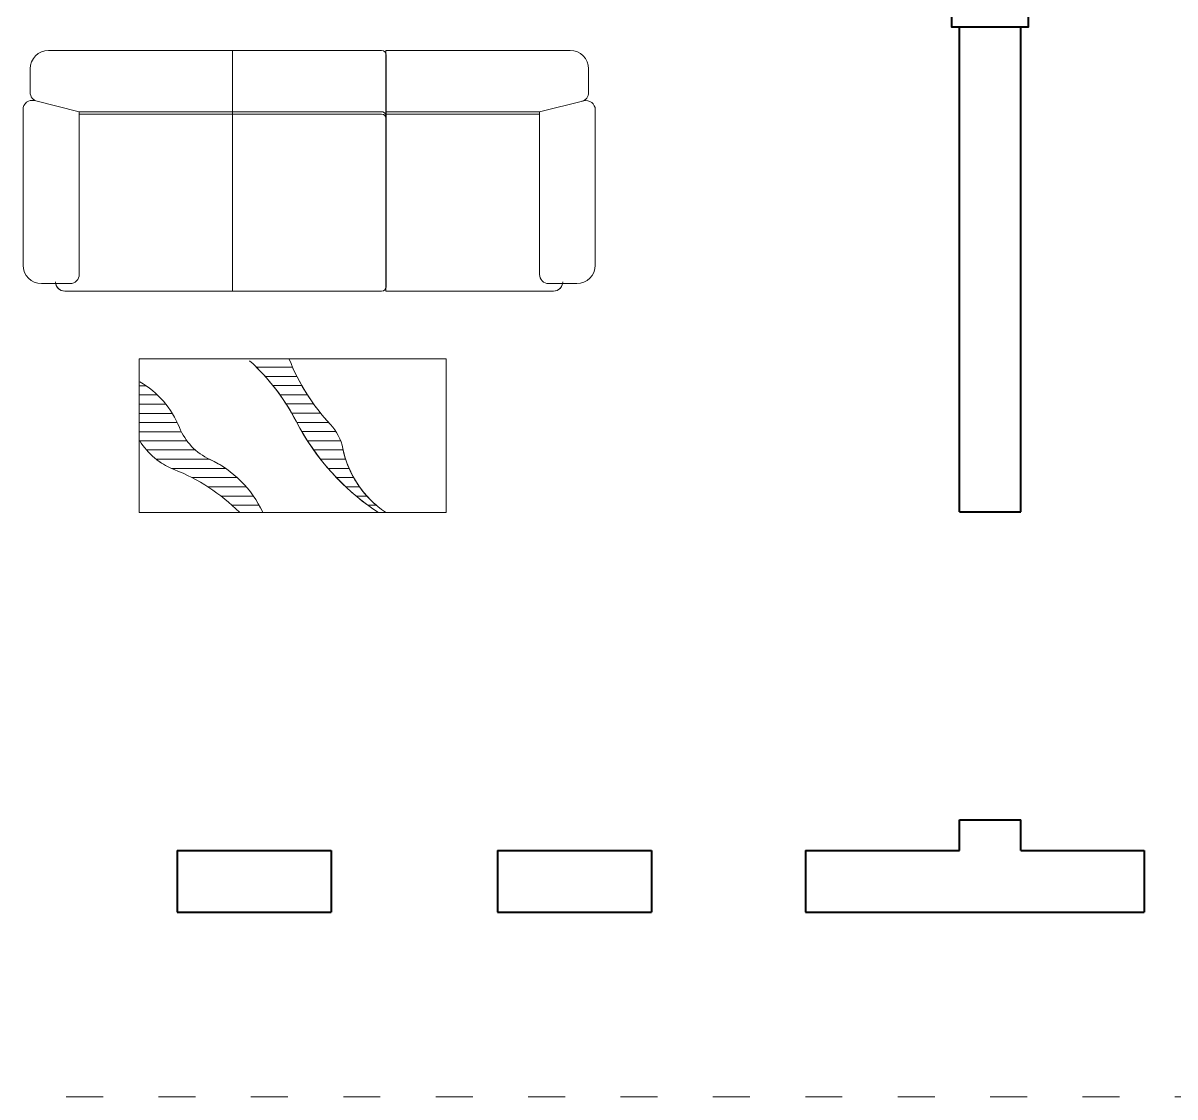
# Model space of a CAD drawing. Header units: millimetres. Extents: x 1962 to 2139, y 841 to 906.
# Drawn here: x 2047.289 to 2051.029, y 841.495 to 844.983 of the extents above; entities that cross this region are included whole.
import ezdxf

# ---------------------------------------------------------------- set-up
doc = ezdxf.new("R2010")
doc.units = ezdxf.units.MM
doc.linetypes.add('ACAD_ISO03W100', pattern=[30, 12, -18])
doc.layers.add('01_Gruesa', color=7, linetype='Continuous', lineweight=40)
doc.layers.add('03_Fina', color=7, linetype='Continuous', lineweight=9)
doc.styles.get("Standard").update_dxf_attribs({"font": 'arial.ttf'})

msp = doc.modelspace()

# ---------------------------------------------------------------- linework, layer by layer
at = {"layer": '01_Gruesa', "color": 5}
for p, q in [((2050.3293, 843.3953), (2050.3293, 844.9703)), ((2050.5293, 843.3953), (2050.5293, 844.9703)), ((2050.3293, 843.3953), (2050.5293, 843.3953)), ((2050.3293, 842.2953), (2050.3293, 842.3953)), ((2050.3293, 842.3953), (2050.5293, 842.3953)), ((2050.5293, 842.2953), (2050.5293, 842.3953)), ((2047.7893, 842.2953), (2048.2893, 842.2953)), ((2047.7893, 842.2953), (2047.7893, 842.0953)), ((2048.2893, 842.2953), (2048.2893, 842.0953)), ((2048.8293, 842.2953), (2049.3293, 842.2953)), ((2048.8293, 842.2953), (2048.8293, 842.0953)), ((2049.3293, 842.2953), (2049.3293, 842.0953)), ((2049.8293, 842.2953), (2050.3293, 842.2953)), ((2049.8293, 842.2953), (2049.8293, 842.0953)), ((2050.5293, 842.2953), (2050.9293, 842.2953)), ((2050.9293, 842.2953), (2050.9293, 842.0953)), ((2047.7893, 842.0953), (2048.2893, 842.0953)), ((2048.8293, 842.0953), (2049.3293, 842.0953)), ((2049.8293, 842.0953), (2050.9293, 842.0953))]:
    msp.add_line(p, q, dxfattribs=at)
at = {"layer": '01_Gruesa', "color": 244, "true_color": 0x991b1e}
msp.add_lwpolyline([(2050.3043, 845.2203), (2050.3043, 844.9703), (2050.5543, 844.9703), (2050.5543, 845.2203)], close=True, dxfattribs=at)
at = {"layer": '03_Fina', "color": 252, "lineweight": 9, "true_color": 0x939598}
for p, q in [((2047.3724, 844.8938), (2048.4533, 844.8938)), ((2048.4533, 844.8938), (2047.3724, 844.8938)), ((2047.9693, 844.1123), (2047.9693, 844.8938)), ((2048.4677, 844.1123), (2048.4677, 844.8938)), ((2048.4677, 844.8938), (2049.0659, 844.8938)), ((2049.0659, 844.8938), (2048.4677, 844.8938)), ((2048.4677, 844.8938), (2048.4677, 844.8827)), ((2048.4683, 844.8788), (2048.4683, 844.1272)), ((2047.3125, 844.7576), (2047.3125, 844.834)), ((2047.3125, 844.834), (2047.3125, 844.7576)), ((2049.1257, 844.7642), (2049.1257, 844.834)), ((2049.1257, 844.7642), (2049.1257, 844.834)), ((2049.1257, 844.7576), (2049.1257, 844.7642)), ((2049.1257, 844.7576), (2049.1257, 844.7642)), ((2047.3352, 844.7286), (2047.3265, 844.7308)), ((2047.3265, 844.7308), (2047.472, 844.6944)), ((2049.1099, 844.7303), (2048.9662, 844.6944)), ((2049.1099, 844.7303), (2049.1031, 844.7286)), ((2047.2893, 844.1965), (2047.2893, 844.7018)), ((2047.2893, 844.7018), (2047.2893, 844.1965)), ((2047.472, 844.6944), (2047.472, 844.6864)), ((2047.472, 844.6944), (2047.472, 844.6864)), ((2047.472, 844.6944), (2048.4533, 844.6944)), ((2048.4533, 844.6944), (2047.472, 844.6944)), ((2048.4533, 844.6944), (2047.472, 844.6944)), ((2047.472, 844.1666), (2047.472, 844.6944)), ((2047.472, 844.6864), (2048.4533, 844.6864)), ((2047.472, 844.6864), (2048.4533, 844.6864)), ((2047.472, 844.6864), (2048.4533, 844.6864)), ((2048.4683, 844.6864), (2048.4665, 844.6864)), ((2048.4683, 844.6864), (2048.4665, 844.6864)), ((2048.4677, 844.6944), (2048.9662, 844.6944)), ((2048.4677, 844.6864), (2048.9662, 844.6864)), ((2048.9662, 844.6944), (2048.4683, 844.6944)), ((2048.9662, 844.6944), (2048.4683, 844.6944)), ((2048.4683, 844.6944), (2048.4683, 844.6864)), ((2048.4683, 844.6944), (2048.4683, 844.6864)), ((2048.4683, 844.6864), (2048.9662, 844.6864)), ((2048.4683, 844.6864), (2048.9662, 844.6864)), ((2048.4683, 844.6715), (2048.4683, 844.6864)), ((2048.4683, 844.6715), (2048.4683, 844.6864)), ((2048.9662, 844.1666), (2048.9662, 844.6944)), ((2048.9662, 844.6864), (2048.9662, 844.6944)), ((2048.9662, 844.6864), (2048.9662, 844.6944)), ((2049.1471, 844.1965), (2049.1471, 844.7013)), ((2049.1471, 844.1965), (2049.1471, 844.7013)), ((2047.3491, 844.1367), (2047.3954, 844.1367)), ((2047.3491, 844.1367), (2047.4421, 844.1367)), ((2048.4677, 844.1234), (2048.4677, 844.1123)), ((2049.0873, 844.1367), (2048.9961, 844.1367)), ((2049.041, 844.1367), (2049.0873, 844.1367)), ((2047.4248, 844.1123), (2048.4533, 844.1123)), ((2047.4248, 844.1123), (2048.4533, 844.1123)), ((2048.4677, 844.1123), (2049.0116, 844.1123)), ((2048.4677, 844.1123), (2049.0116, 844.1123)), ((2047.6664, 843.8918), (2048.6632, 843.8918)), ((2048.6632, 843.8918), (2047.6664, 843.8918)), ((2047.6664, 843.3935), (2047.6664, 843.8918)), ((2047.6664, 843.8918), (2047.6664, 843.3935)), ((2048.6632, 843.8918), (2048.6632, 843.3935)), ((2048.6632, 843.3935), (2048.6632, 843.8918)), ((2048.0465, 843.8655), (2048.1642, 843.8655)), ((2048.1642, 843.8655), (2048.0465, 843.8655)), ((2048.075, 843.8355), (2048.1784, 843.8355)), ((2047.6678, 843.805), (2047.6889, 843.805)), ((2048.1004, 843.8056), (2048.1944, 843.8056)), ((2047.6678, 843.7751), (2047.7255, 843.7751)), ((2047.6678, 843.7452), (2047.7528, 843.7452)), ((2048.1231, 843.7757), (2048.2125, 843.7757)), ((2048.1435, 843.7458), (2048.2328, 843.7458)), ((2047.6678, 843.7153), (2047.7739, 843.7153)), ((2048.1617, 843.7159), (2048.2555, 843.7159)), ((2047.6678, 843.6854), (2047.7901, 843.6854)), ((2048.1779, 843.686), (2048.2811, 843.686)), ((2047.6678, 843.6555), (2047.8034, 843.6555)), ((2048.1945, 843.6561), (2048.3053, 843.6561)), ((2047.6684, 843.6262), (2047.8213, 843.6262)), ((2047.6901, 843.5963), (2047.8489, 843.5963)), ((2048.2128, 843.6262), (2048.3204, 843.6262)), ((2048.2329, 843.5963), (2048.3287, 843.5963)), ((2047.7212, 843.5664), (2047.8944, 843.5664)), ((2047.7212, 843.5664), (2047.8944, 843.5664)), ((2048.2552, 843.5664), (2048.3369, 843.5664)), ((2047.771, 843.5365), (2047.9472, 843.5365)), ((2047.9472, 843.5365), (2047.771, 843.5365)), ((2048.2798, 843.5365), (2048.3481, 843.5365)), ((2047.838, 843.5066), (2047.985, 843.5066)), ((2048.307, 843.5066), (2048.3629, 843.5066)), ((2047.8897, 843.4766), (2048.0142, 843.4766)), ((2047.932, 843.4467), (2048.0374, 843.4467)), ((2048.3372, 843.4766), (2048.3819, 843.4766)), ((2048.3709, 843.4467), (2048.4059, 843.4467)), ((2047.9679, 843.4168), (2048.056, 843.4168)), ((2048.409, 843.4168), (2048.4367, 843.4168)), ((2048.409, 843.4168), (2048.4367, 843.4168)), ((2048.6632, 843.3935), (2047.6664, 843.3935)), ((2047.6664, 843.3935), (2048.6632, 843.3935))]:
    msp.add_line(p, q, dxfattribs=at)
at = {"layer": '03_Fina', "linetype": 'ACAD_ISO03W100', "ltscale": 0.01}
msp.add_line((2041.7293, 841.4953), (2059.1293, 841.4953), dxfattribs=at)
at = {"layer": '03_Fina', "color": 252, "lineweight": 9, "true_color": 0x939598}
for centre, radius, start, end in [((2047.3724, 844.834), 0.0598, 90, 180), ((2047.3724, 844.834), 0.0598, 90, 180), ((2048.4533, 844.8788), 0.015, 0, 90), ((2048.4533, 844.8788), 0.015, 14.921, 90), ((2049.0659, 844.834), 0.0598, 0, 90), ((2049.0659, 844.834), 0.0598, 0, 90), ((2047.3424, 844.7576), 0.0299, 180, 255.9638), ((2047.3424, 844.7576), 0.0299, 180, 255.9638), ((2049.0958, 844.7576), 0.0299, 284.0362, 0), ((2049.0958, 844.7576), 0.0299, 284.0362, 0), ((2047.3192, 844.7018), 0.0299, 75.9638, 180), ((2047.3192, 844.7018), 0.0299, 75.9638, 180), ((2049.1172, 844.7013), 0.0299, 0, 104.0362), ((2049.1172, 844.7013), 0.0299, 0, 104.0362), ((2048.4533, 844.6795), 0.015, 0, 90), ((2048.4533, 844.6795), 0.015, 27.7146, 90), ((2048.4533, 844.6795), 0.015, 27.7146, 90), ((2048.4533, 844.6715), 0.015, 0, 90), ((2048.4533, 844.6715), 0.015, 0, 90), ((2048.4533, 844.6715), 0.015, 0, 90), ((2047.3491, 844.1965), 0.0598, 180, 270), ((2047.3491, 844.1965), 0.0598, 180, 270), ((2049.0873, 844.1965), 0.0598, 270, 0), ((2049.0873, 844.1965), 0.0598, 270, 0), ((2047.4421, 844.1666), 0.0299, 270, 0), ((2048.9961, 844.1666), 0.0299, 180, 270), ((2047.4248, 844.1422), 0.0299, 180, 270), ((2047.4248, 844.1422), 0.0299, 190.5993, 270), ((2048.4533, 844.1272), 0.015, 270, 0), ((2048.4533, 844.1272), 0.015, 270, 345.079), ((2049.0116, 844.1422), 0.0299, 270, 0), ((2049.0116, 844.1422), 0.0299, 270, 349.4007), ((2048.7786, 844.1379), 0.6721, 201.5227, 223.0253), ((2047.5516, 843.3653), 0.7037, 27.4253, 47.7634), ((2047.5516, 843.3653), 0.7037, 27.4253, 45.2974), ((2048.7786, 844.1379), 0.6721, 203.9149, 223.0253), ((2047.5149, 843.5552), 0.3044, 21.9979, 59.7356), ((2047.9772, 843.7419), 0.1941, 201.9979, 245.1912), ((2048.8794, 844.0544), 0.7923, 207.4253, 236.4396), ((2048.8794, 844.0544), 0.7923, 207.4253, 233.5748), ((2048.1684, 843.5683), 0.1627, 11.6173, 43.0253), ((2048.1684, 843.5683), 0.1627, 11.6172, 43.0254), ((2047.8613, 843.7431), 0.2255, 211.1909, 248.7401), ((2048.65, 843.6673), 0.3291, 191.6173, 236.1342), ((2048.65, 843.6673), 0.3291, 191.6173, 229.5799), ((2047.8613, 843.7431), 0.2255, 231.5992, 246.3898), ((2047.7479, 843.246), 0.3522, 55.5461, 65.4355), ((2047.7479, 843.246), 0.3522, 24.8622, 65.1912), ((2047.5571, 842.9614), 0.6133, 44.8783, 68.7401)]:
    msp.add_arc(centre, radius, start, end, dxfattribs=at)

# ---------------------------------------------------------------- texts
at = {"layer": '03_Fina', "color": 252, "lineweight": 9, "true_color": 0x939598, "flags": 9}
for tag, s in [('YSIZE', '499.8460189760824'), ('XSIZE', '999.8597775394185')]:
    msp.add_attdef(tag, (2047.6664, 843.8913), s, height=0.000498, dxfattribs=at)

doc.saveas('drawing.dxf')
